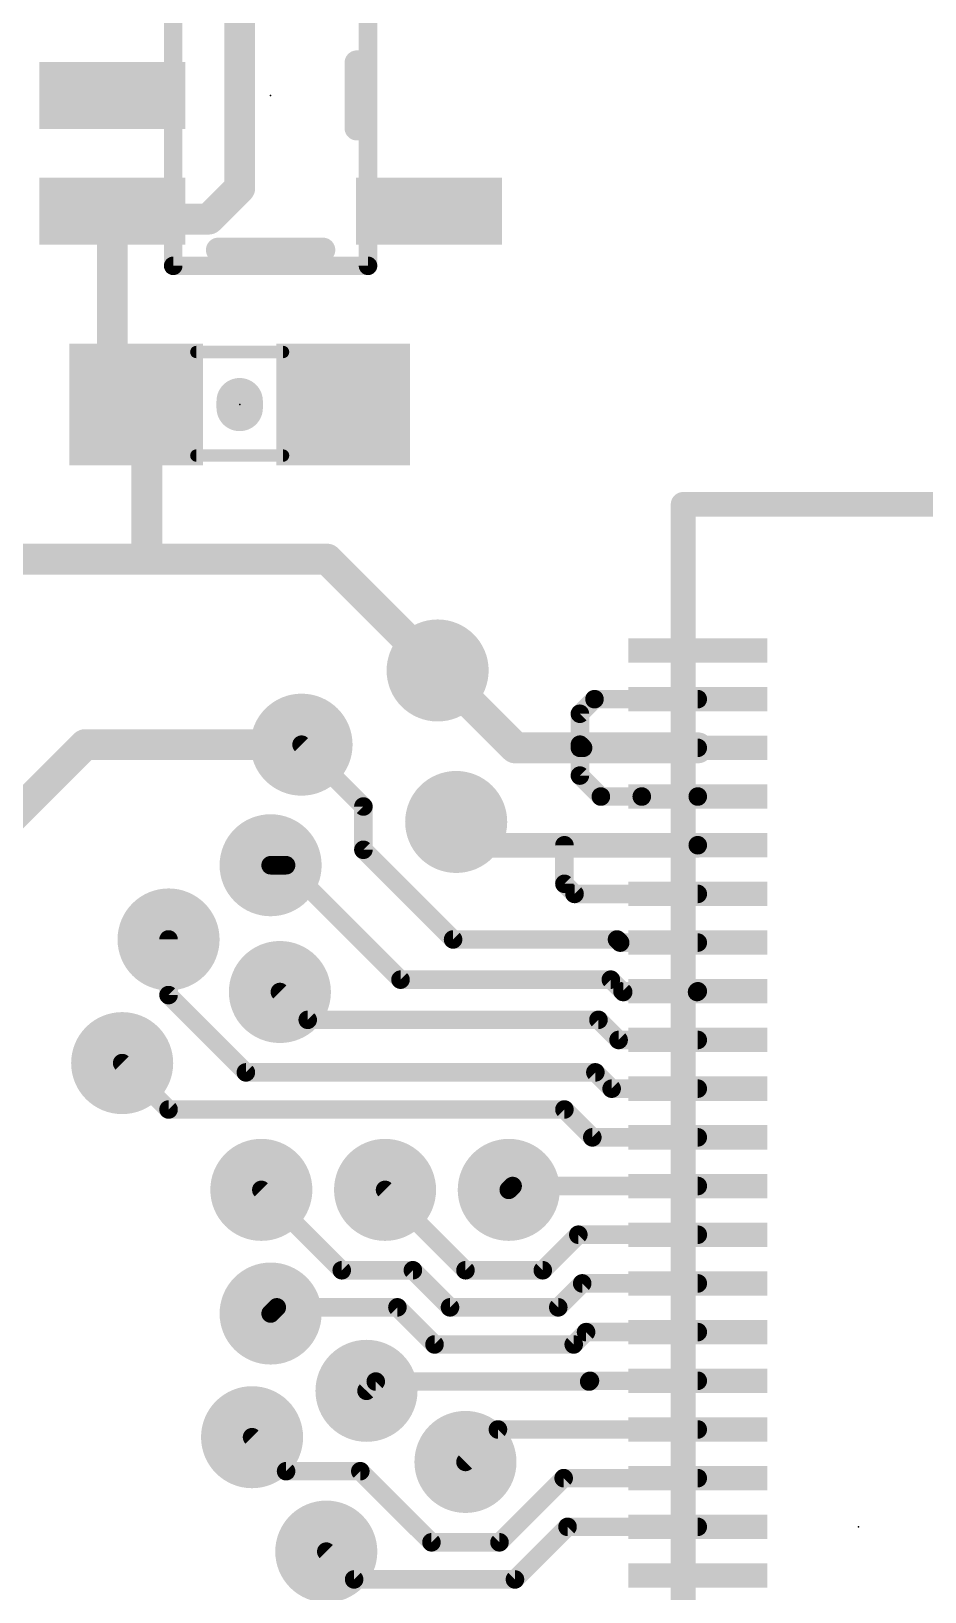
# Model space of a CAD drawing. Extents: x -22 to 88, y -20 to 45.
# Drawn here: x 17.85 to 25.18, y 15.65 to 28.47 of the extents above; entities that cross this region are included whole.
import ezdxf

# ---------------------------------------------------------------- set-up
doc = ezdxf.new("R2010")
doc.units = 0
for name, color, linetype in [('1', 12, 'CONTINUOUS'), ('16', 132, 'CONTINUOUS'), ('18', 110, 'CONTINUOUS'), ('21', 41, 'CONTINUOUS'), ('22', 40, 'CONTINUOUS'), ('23', 53, 'CONTINUOUS'), ('24', 53, 'CONTINUOUS'), ('51', 53, 'CONTINUOUS')]:
    doc.layers.add(name, color=color, linetype=linetype)

# ---------------------------------------------------------------- blocks, each defined once
blk = doc.blocks.new('RECT')
blk.add_solid([(-0.5, -0.5), (0.5, -0.5), (-0.5, 0.5), (0.5, 0.5)])
blk = doc.blocks.new('ROUNDV')
at = {"const_width": 0.5}
blk.add_lwpolyline([(0, -0.25, 1), (0, 0.25, 1), (0, -0.25)], format="xyb", dxfattribs=at)

msp = doc.modelspace()

# ---------------------------------------------------------------- linework, layer by layer
at = {"layer": '1'}
for points, const_width in [([(19.558, 28.702), (19.558, 27.178)], 0.254), ([(19.558, 27.178), (19.304, 26.924)], 0.254), ([(18.5119, 26.99), (18.5119, 26.924)], 0.254), ([(18.5119, 26.924), (18.5119, 25.5961)], 0.254), ([(19.304, 26.924), (18.5119, 26.924)], 0.254), ([(18.5119, 25.5961), (18.708, 25.4)], 0.254), ([(18.708, 25.4), (18.796, 25.312)], 0.254), ([(18.796, 25.312), (18.796, 24.13)], 0.254), ([(18.796, 24.13), (16.51, 24.13)], 0.254), ([(20.276, 24.13), (18.796, 24.13)], 0.254), ([(21.1904, 23.2156), (20.276, 24.13)], 0.254), ([(21.1904, 23.2156), (21.1836, 23.2156)], 0.254), ([(21.8262, 22.5798), (21.1904, 23.2156)], 0.254), ([(22.352, 22.86), (22.4718, 22.9798)], 0.1524), ([(22.4718, 22.9798), (22.472, 22.98)], 0.1524), ([(23.32, 22.9798), (22.4718, 22.9798)], 0.1524), ([(22.352, 22.606), (22.352, 22.86)], 0.1524), ([(18.288, 22.606), (17.145, 21.463)], 0.254), ([(18.288, 22.606), (20.066, 22.606)], 0.254), ([(21.8262, 22.5798), (23.32, 22.5798)], 0.254), ([(20.574, 22.098), (20.066, 22.606)], 0.1524), ([(22.352, 22.352), (22.352, 22.606)], 0.1524), ([(22.3782, 22.5798), (22.352, 22.606)], 0.1524), ([(23.32, 22.5798), (22.3782, 22.5798)], 0.1524), ([(22.5242, 22.1798), (22.352, 22.352)], 0.1524), ([(22.86, 22.1798), (22.5242, 22.1798)], 0.1524), ([(22.8602, 22.18), (22.86, 22.1798)], 0.1524), ([(23.32, 22.1798), (22.86, 22.1798)], 0.1524), ([(23.32, 22.18), (22.8602, 22.18)], 0.1524), ([(23.32, 22.1798), (23.32, 22.18)], 0.1524), ([(20.574, 21.7424), (20.574, 22.098)], 0.1524), ([(21.336, 21.971), (21.5272, 21.7798)], 0.2032), ([(21.3106, 21.0058), (20.574, 21.7424)], 0.1524), ([(21.5272, 21.7798), (22.225, 21.7798)], 0.2032), ([(22.225, 21.7798), (23.32, 21.7798)], 0.2032), ([(22.225, 21.463), (22.225, 21.7798)], 0.1524), ([(19.812, 21.6154), (19.939, 21.6154)], 0.1524), ([(19.939, 21.6154), (20.8788, 20.6756)], 0.1524), ([(22.3082, 21.3798), (22.225, 21.463)], 0.1524), ([(23.32, 21.3798), (22.3082, 21.3798)], 0.1524), ([(18.9738, 20.5486), (18.9738, 21.0058)], 0.1524), ([(22.6568, 21.0058), (21.3106, 21.0058)], 0.1524), ([(22.6828, 20.9798), (22.6568, 21.0058)], 0.1524), ([(23.32, 20.9798), (22.6828, 20.9798)], 0.1524), ([(20.1168, 20.3454), (19.8882, 20.574)], 0.1524), ([(20.8788, 20.6756), (22.606, 20.6756)], 0.1524), ([(22.606, 20.6756), (22.7076, 20.574)], 0.1524), ([(22.7076, 20.574), (23.3142, 20.574)], 0.1524), ([(23.3142, 20.574), (23.32, 20.5798)], 0.1524), ([(19.6088, 19.9136), (18.9738, 20.5486)], 0.1524), ([(22.5044, 20.3454), (20.1168, 20.3454)], 0.1524), ([(22.67, 20.1798), (22.5044, 20.3454)], 0.1524), ([(23.32, 20.1798), (22.67, 20.1798)], 0.1524), ([(18.5928, 19.9898), (18.9738, 19.6088)], 0.1524), ([(22.479, 19.9136), (19.6088, 19.9136)], 0.1524), ([(22.6128, 19.7798), (22.479, 19.9136)], 0.1524), ([(23.32, 19.7798), (22.6128, 19.7798)], 0.1524), ([(18.9738, 19.6088), (22.225, 19.6088)], 0.1524), ([(22.225, 19.6088), (22.454, 19.3798)], 0.1524), ([(22.454, 19.3798), (23.32, 19.3798)], 0.1524), ([(19.7358, 18.9484), (20.3962, 18.288)], 0.1524), ([(21.4122, 18.288), (20.7518, 18.9484)], 0.1524), ([(21.7678, 18.9484), (21.7992, 18.9798)], 0.1524), ([(21.7992, 18.9798), (23.32, 18.9798)], 0.1524), ([(22.339, 18.5798), (22.0472, 18.288)], 0.1524), ([(23.32, 18.5798), (22.339, 18.5798)], 0.1524), ([(20.3962, 18.288), (20.9804, 18.288)], 0.1524), ([(20.9804, 18.288), (21.2852, 17.9832)], 0.1524), ([(22.0472, 18.288), (21.4122, 18.288)], 0.1524), ([(22.1742, 17.9832), (22.3708, 18.1798)], 0.1524), ([(22.3708, 18.1798), (23.32, 18.1798)], 0.1524), ([(19.8628, 17.9832), (19.812, 17.9324)], 0.1524), ([(20.8534, 17.9832), (19.8628, 17.9832)], 0.1524), ([(21.1582, 17.6784), (20.8534, 17.9832)], 0.1524), ([(21.2852, 17.9832), (22.1742, 17.9832)], 0.1524), ([(22.4026, 17.7798), (22.3012, 17.6784)], 0.1524), ([(23.32, 17.7798), (22.4026, 17.7798)], 0.1524), ([(22.3012, 17.6784), (21.1582, 17.6784)], 0.1524), ([(20.6756, 17.3736), (20.5994, 17.2974)], 0.1524), ([(22.4282, 17.3736), (20.6756, 17.3736)], 0.1524), ([(22.4344, 17.3798), (22.4282, 17.3736)], 0.1524), ([(23.32, 17.3798), (22.4344, 17.3798)], 0.1524), ([(21.4122, 16.7132), (21.6788, 16.9798)], 0.1524), ([(21.6788, 16.9798), (23.32, 16.9798)], 0.1524), ([(19.939, 16.637), (19.6596, 16.9164)], 0.1524), ([(20.5486, 16.637), (19.939, 16.637)], 0.1524), ([(21.1328, 16.0528), (20.5486, 16.637)], 0.1524), ([(22.2186, 16.5798), (21.6916, 16.0528)], 0.1524), ([(23.32, 16.5798), (22.2186, 16.5798)], 0.1524), ([(22.2504, 16.1798), (21.8186, 15.748)], 0.1524), ([(23.32, 16.1798), (22.2504, 16.1798)], 0.1524), ([(20.4978, 15.748), (20.2692, 15.9766)], 0.1524), ([(21.6916, 16.0528), (21.1328, 16.0528)], 0.1524), ([(21.8186, 15.748), (20.4978, 15.748)], 0.1524)]:
    msp.add_lwpolyline(points, dxfattribs=dict(at, const_width=const_width))
for points, const_width in [([(19.4945, 27.178, 1), (19.6215, 27.178)], 0.127), ([(19.6029, 27.1331, 1), (19.5131, 27.2229)], 0.127), ([(18.5754, 26.99, 1), (18.4484, 26.99)], 0.127), ([(18.5754, 26.924, 1), (18.4484, 26.924)], 0.127), ([(18.5119, 26.9875, 1), (18.5119, 26.8605)], 0.127), ([(18.4484, 26.924, 1), (18.5754, 26.924)], 0.127), ([(19.2591, 26.9689, 1), (19.3489, 26.8791)], 0.127), ([(19.304, 26.8605, 1), (19.304, 26.9875)], 0.127), ([(18.5568, 25.641, 1), (18.467, 25.5512)], 0.127), ([(18.4484, 25.5961, 1), (18.5754, 25.5961)], 0.127), ([(18.7529, 25.4449, 1), (18.6631, 25.3551)], 0.127), ([(18.6631, 25.3551, 1), (18.7529, 25.4449)], 0.127), ([(18.8595, 25.312, 1), (18.7325, 25.312)], 0.127), ([(18.7511, 25.2671, 1), (18.8409, 25.3569)], 0.127), ([(18.796, 24.1935, 1), (18.796, 24.0665)], 0.127), ([(18.796, 24.0665, 1), (18.796, 24.1935)], 0.127), ([(20.3209, 24.1749, 1), (20.2311, 24.0851)], 0.127), ([(20.276, 24.0665, 1), (20.276, 24.1935)], 0.127), ([(18.7325, 24.13, 1), (18.8595, 24.13)], 0.127), ([(21.1836, 23.2791, 1), (21.1836, 23.1521)], 0.127), ([(21.2353, 23.2605, 1), (21.1455, 23.1707)], 0.127), ([(21.1904, 23.1521, 1), (21.1904, 23.2791)], 0.127), ([(21.1455, 23.1707, 1), (21.2353, 23.2605)], 0.127), ([(22.4718, 23.0179, 1), (22.4718, 22.9417)], 0.0762), ([(22.4449, 23.0067, 1), (22.4987, 22.9529)], 0.0762), ([(22.4987, 22.9529, 1), (22.4449, 23.0067)], 0.0762), ([(22.4989, 22.9531, 1), (22.4451, 23.0069)], 0.0762), ([(23.32, 22.9417, 1), (23.32, 23.0179)], 0.0762), ([(22.3901, 22.86, 1), (22.3139, 22.86)], 0.0762), ([(22.3251, 22.8869, 1), (22.3789, 22.8331)], 0.0762), ([(18.288, 22.6695, 1), (18.288, 22.5425)], 0.127), ([(18.3329, 22.5611, 1), (18.2431, 22.6509)], 0.127), ([(20.066, 22.5425, 1), (20.066, 22.6695)], 0.127), ([(21.8262, 22.6433, 1), (21.8262, 22.5163)], 0.127), ([(23.32, 22.5163, 1), (23.32, 22.6433)], 0.127), ([(20.0929, 22.6329, 1), (20.0391, 22.5791)], 0.0762), ([(21.7813, 22.5349, 1), (21.8711, 22.6247)], 0.127), ([(22.3901, 22.606, 1), (22.3139, 22.606)], 0.0762), ([(22.3139, 22.606, 1), (22.3901, 22.606)], 0.0762), ([(22.3789, 22.6329, 1), (22.3251, 22.5791)], 0.0762), ([(22.3782, 22.6179, 1), (22.3782, 22.5417)], 0.0762), ([(22.3513, 22.5529, 1), (22.4051, 22.6067)], 0.0762), ([(23.32, 22.5417, 1), (23.32, 22.6179)], 0.0762), ([(22.3139, 22.352, 1), (22.3901, 22.352)], 0.0762), ([(22.3789, 22.3789, 1), (22.3251, 22.3251)], 0.0762), ([(22.5242, 22.2179, 1), (22.5242, 22.1417)], 0.0762), ([(22.4973, 22.1529, 1), (22.5511, 22.2067)], 0.0762), ([(22.86, 22.2179, 1), (22.86, 22.1417)], 0.0762), ([(22.8331, 22.2067, 1), (22.8869, 22.1529)], 0.0762), ([(22.8602, 22.2181, 1), (22.8602, 22.1419)], 0.0762), ([(22.8871, 22.1531, 1), (22.8333, 22.2069)], 0.0762), ([(22.86, 22.1417, 1), (22.86, 22.2179)], 0.0762), ([(23.3581, 22.18, 1), (23.2819, 22.18)], 0.0762), ([(23.2819, 22.1798, 1), (23.3581, 22.1798)], 0.0762), ([(23.32, 22.1419, 1), (23.32, 22.2181)], 0.0762), ([(23.32, 22.1417, 1), (23.32, 22.2179)], 0.0762), ([(20.6121, 22.098, 1), (20.5359, 22.098)], 0.0762), ([(20.5471, 22.0711, 1), (20.6009, 22.1249)], 0.0762), ([(21.3719, 22.0069, 1), (21.3001, 21.9351)], 0.1016), ([(20.6009, 21.7693, 1), (20.5471, 21.7155)], 0.0762), ([(21.5272, 21.8306, 1), (21.5272, 21.729)], 0.1016), ([(21.4913, 21.7439, 1), (21.5631, 21.8157)], 0.1016), ([(22.225, 21.8306, 1), (22.225, 21.729)], 0.1016), ([(22.2631, 21.7798, 1), (22.1869, 21.7798)], 0.0762), ([(22.225, 21.729, 1), (22.225, 21.8306)], 0.1016), ([(23.32, 21.729, 1), (23.32, 21.8306)], 0.1016), ([(19.812, 21.6535, 1), (19.812, 21.5773)], 0.0762), ([(19.9659, 21.6423, 1), (19.9121, 21.5885)], 0.0762), ([(19.939, 21.5773, 1), (19.939, 21.6535)], 0.0762), ([(20.5359, 21.7424, 1), (20.6121, 21.7424)], 0.0762), ([(22.1869, 21.463, 1), (22.2631, 21.463)], 0.0762), ([(22.2519, 21.4899, 1), (22.1981, 21.4361)], 0.0762), ([(22.3082, 21.4179, 1), (22.3082, 21.3417)], 0.0762), ([(22.2813, 21.3529, 1), (22.3351, 21.4067)], 0.0762), ([(23.32, 21.3417, 1), (23.32, 21.4179)], 0.0762), ([(19.0119, 21.0058, 1), (18.9357, 21.0058)], 0.0762), ([(21.3106, 21.0439, 1), (21.3106, 20.9677)], 0.0762), ([(21.2837, 20.9789, 1), (21.3375, 21.0327)], 0.0762), ([(22.6837, 21.0327, 1), (22.6299, 20.9789)], 0.0762), ([(22.6828, 21.0179, 1), (22.6828, 20.9417)], 0.0762), ([(22.6559, 20.9529, 1), (22.7097, 21.0067)], 0.0762), ([(22.6568, 20.9677, 1), (22.6568, 21.0439)], 0.0762), ([(23.32, 20.9417, 1), (23.32, 21.0179)], 0.0762), ([(19.9151, 20.6009, 1), (19.8613, 20.5471)], 0.0762), ([(20.8788, 20.7137, 1), (20.8788, 20.6375)], 0.0762), ([(20.8519, 20.6487, 1), (20.9057, 20.7025)], 0.0762), ([(22.6329, 20.7025, 1), (22.5791, 20.6487)], 0.0762), ([(22.606, 20.6375, 1), (22.606, 20.7137)], 0.0762), ([(22.7076, 20.6121, 1), (22.7076, 20.5359)], 0.0762), ([(23.3469, 20.5529, 1), (23.2931, 20.6067)], 0.0762), ([(23.3142, 20.5359, 1), (23.3142, 20.6121)], 0.0762), ([(18.9357, 20.5486, 1), (19.0119, 20.5486)], 0.0762), ([(19.0007, 20.5755, 1), (18.9469, 20.5217)], 0.0762), ([(22.6807, 20.5471, 1), (22.7345, 20.6009)], 0.0762), ([(23.2873, 20.6009, 1), (23.3411, 20.5471)], 0.0762), ([(20.1168, 20.3835, 1), (20.1168, 20.3073)], 0.0762), ([(20.0899, 20.3185, 1), (20.1437, 20.3723)], 0.0762), ([(22.5313, 20.3723, 1), (22.4775, 20.3185)], 0.0762), ([(22.5044, 20.3073, 1), (22.5044, 20.3835)], 0.0762), ([(22.67, 20.2179, 1), (22.67, 20.1417)], 0.0762), ([(22.6431, 20.1529, 1), (22.6969, 20.2067)], 0.0762), ([(23.32, 20.1417, 1), (23.32, 20.2179)], 0.0762), ([(18.6197, 20.0167, 1), (18.5659, 19.9629)], 0.0762), ([(19.6088, 19.9517, 1), (19.6088, 19.8755)], 0.0762), ([(19.5819, 19.8867, 1), (19.6357, 19.9405)], 0.0762), ([(22.5059, 19.9405, 1), (22.4521, 19.8867)], 0.0762), ([(22.479, 19.8755, 1), (22.479, 19.9517)], 0.0762), ([(22.6128, 19.8179, 1), (22.6128, 19.7417)], 0.0762), ([(22.5859, 19.7529, 1), (22.6397, 19.8067)], 0.0762), ([(23.32, 19.7417, 1), (23.32, 19.8179)], 0.0762), ([(18.9738, 19.6469, 1), (18.9738, 19.5707)], 0.0762), ([(18.9469, 19.5819, 1), (19.0007, 19.6357)], 0.0762), ([(22.2519, 19.6357, 1), (22.1981, 19.5819)], 0.0762), ([(22.225, 19.5707, 1), (22.225, 19.6469)], 0.0762), ([(22.454, 19.4179, 1), (22.454, 19.3417)], 0.0762), ([(22.4271, 19.3529, 1), (22.4809, 19.4067)], 0.0762), ([(23.32, 19.3417, 1), (23.32, 19.4179)], 0.0762), ([(19.7627, 18.9753, 1), (19.7089, 18.9215)], 0.0762), ([(20.7787, 18.9753, 1), (20.7249, 18.9215)], 0.0762), ([(21.7409, 18.9753, 1), (21.7947, 18.9215)], 0.0762), ([(21.7992, 19.0179, 1), (21.7992, 18.9417)], 0.0762), ([(21.8261, 18.9529, 1), (21.7723, 19.0067)], 0.0762), ([(23.32, 18.9417, 1), (23.32, 19.0179)], 0.0762), ([(22.339, 18.6179, 1), (22.339, 18.5417)], 0.0762), ([(22.3659, 18.5529, 1), (22.3121, 18.6067)], 0.0762), ([(23.32, 18.5417, 1), (23.32, 18.6179)], 0.0762), ([(20.3962, 18.3261, 1), (20.3962, 18.2499)], 0.0762), ([(20.3693, 18.2611, 1), (20.4231, 18.3149)], 0.0762), ([(21.0073, 18.3149, 1), (20.9535, 18.2611)], 0.0762), ([(20.9804, 18.2499, 1), (20.9804, 18.3261)], 0.0762), ([(21.4122, 18.3261, 1), (21.4122, 18.2499)], 0.0762), ([(21.3853, 18.2611, 1), (21.4391, 18.3149)], 0.0762), ([(22.0203, 18.3149, 1), (22.0741, 18.2611)], 0.0762), ([(22.0472, 18.2499, 1), (22.0472, 18.3261)], 0.0762), ([(22.3708, 18.2179, 1), (22.3708, 18.1417)], 0.0762), ([(22.3977, 18.1529, 1), (22.3439, 18.2067)], 0.0762), ([(23.32, 18.1417, 1), (23.32, 18.2179)], 0.0762), ([(19.7851, 17.9593, 1), (19.8389, 17.9055)], 0.0762), ([(19.8628, 18.0213, 1), (19.8628, 17.9451)], 0.0762), ([(19.8897, 17.9563, 1), (19.8359, 18.0101)], 0.0762), ([(20.8803, 18.0101, 1), (20.8265, 17.9563)], 0.0762), ([(20.8534, 17.9451, 1), (20.8534, 18.0213)], 0.0762), ([(21.2852, 18.0213, 1), (21.2852, 17.9451)], 0.0762), ([(21.2583, 17.9563, 1), (21.3121, 18.0101)], 0.0762), ([(22.1473, 18.0101, 1), (22.2011, 17.9563)], 0.0762), ([(22.1742, 17.9451, 1), (22.1742, 18.0213)], 0.0762), ([(22.4026, 17.8179, 1), (22.4026, 17.7417)], 0.0762), ([(22.4295, 17.7529, 1), (22.3757, 17.8067)], 0.0762), ([(23.32, 17.7417, 1), (23.32, 17.8179)], 0.0762), ([(21.1582, 17.7165, 1), (21.1582, 17.6403)], 0.0762), ([(21.1313, 17.6515, 1), (21.1851, 17.7053)], 0.0762), ([(22.2743, 17.7053, 1), (22.3281, 17.6515)], 0.0762), ([(22.3012, 17.6403, 1), (22.3012, 17.7165)], 0.0762), ([(20.6756, 17.4117, 1), (20.6756, 17.3355)], 0.0762), ([(20.7025, 17.3467, 1), (20.6487, 17.4005)], 0.0762), ([(22.4013, 17.4005, 1), (22.4551, 17.3467)], 0.0762), ([(22.4344, 17.4179, 1), (22.4344, 17.3417)], 0.0762), ([(22.4613, 17.3529, 1), (22.4075, 17.4067)], 0.0762), ([(22.4282, 17.3355, 1), (22.4282, 17.4117)], 0.0762), ([(23.32, 17.3417, 1), (23.32, 17.4179)], 0.0762), ([(20.5725, 17.3243, 1), (20.6263, 17.2705)], 0.0762), ([(21.6788, 17.0179, 1), (21.6788, 16.9417)], 0.0762), ([(21.7057, 16.9529, 1), (21.6519, 17.0067)], 0.0762), ([(23.32, 16.9417, 1), (23.32, 17.0179)], 0.0762), ([(19.6865, 16.9433, 1), (19.6327, 16.8895)], 0.0762), ([(19.939, 16.6751, 1), (19.939, 16.5989)], 0.0762), ([(19.9121, 16.6101, 1), (19.9659, 16.6639)], 0.0762), ([(20.5755, 16.6639, 1), (20.5217, 16.6101)], 0.0762), ([(20.5486, 16.5989, 1), (20.5486, 16.6751)], 0.0762), ([(21.3853, 16.7401, 1), (21.4391, 16.6863)], 0.0762), ([(22.2186, 16.6179, 1), (22.2186, 16.5417)], 0.0762), ([(22.2455, 16.5529, 1), (22.1917, 16.6067)], 0.0762), ([(23.32, 16.5417, 1), (23.32, 16.6179)], 0.0762), ([(22.2504, 16.2179, 1), (22.2504, 16.1417)], 0.0762), ([(22.2773, 16.1529, 1), (22.2235, 16.2067)], 0.0762), ([(23.32, 16.1417, 1), (23.32, 16.2179)], 0.0762), ([(20.2961, 16.0035, 1), (20.2423, 15.9497)], 0.0762), ([(21.1328, 16.0909, 1), (21.1328, 16.0147)], 0.0762), ([(21.1059, 16.0259, 1), (21.1597, 16.0797)], 0.0762), ([(21.6647, 16.0797, 1), (21.7185, 16.0259)], 0.0762), ([(21.6916, 16.0147, 1), (21.6916, 16.0909)], 0.0762), ([(20.4978, 15.7861, 1), (20.4978, 15.7099)], 0.0762), ([(20.4709, 15.7211, 1), (20.5247, 15.7749)], 0.0762), ([(21.7917, 15.7749, 1), (21.8455, 15.7211)], 0.0762), ([(21.8186, 15.7099, 1), (21.8186, 15.7861)], 0.0762)]:
    msp.add_lwpolyline(points, format="xyb", dxfattribs=dict(at, const_width=const_width))
at = {"layer": '16'}
for points, const_width in [([(21.1836, 23.2156), (21.8192, 22.58)], 0.254), ([(22.472, 22.98), (22.352, 22.86)], 0.1524), ([(23.32, 22.98), (22.472, 22.98)], 0.1524), ([(22.352, 22.86), (22.352, 22.58)], 0.1524), ([(21.8192, 22.58), (22.352, 22.58)], 0.254), ([(22.352, 22.58), (23.32, 22.58)], 0.254), ([(20.066, 22.606), (20.574, 22.098)], 0.1524), ([(22.352, 22.352), (22.352, 22.58)], 0.1524), ([(22.524, 22.18), (22.352, 22.352)], 0.1524), ([(23.32, 22.18), (22.524, 22.18)], 0.1524), ([(22.5242, 22.1798), (22.524, 22.18)], 0.1524), ([(23.32, 22.1798), (22.5242, 22.1798)], 0.1524), ([(23.32, 22.18), (23.32, 22.1798)], 0.1524), ([(20.574, 22.098), (20.574, 21.7424)], 0.1524), ([(21.5272, 21.7798), (21.336, 21.971)], 0.2032), ([(20.574, 21.7424), (21.3106, 21.0058)], 0.1524), ([(22.225, 21.7798), (21.5272, 21.7798)], 0.2032), ([(23.32, 21.7798), (22.225, 21.7798)], 0.2032), ([(22.225, 21.463), (22.225, 21.7798)], 0.1524), ([(23.32, 21.78), (23.32, 21.7798)], 0.1524), ([(19.939, 21.6154), (19.812, 21.6154)], 0.1524), ([(20.8788, 20.6756), (19.939, 21.6154)], 0.1524), ([(22.308, 21.38), (22.225, 21.463)], 0.1524), ([(23.32, 21.38), (22.308, 21.38)], 0.1524), ([(18.9738, 21.0058), (18.9738, 20.5486)], 0.1524), ([(21.3106, 21.0058), (22.6568, 21.0058)], 0.1524), ([(22.6568, 21.0058), (22.6826, 20.98)], 0.1524), ([(22.6826, 20.98), (23.32, 20.98)], 0.1524), ([(19.8882, 20.574), (20.1168, 20.3454)], 0.1524), ([(22.606, 20.6756), (20.8788, 20.6756)], 0.1524), ([(22.7016, 20.58), (22.606, 20.6756)], 0.1524), ([(23.32, 20.58), (22.7016, 20.58)], 0.1524), ([(18.9738, 20.5486), (19.6088, 19.9136)], 0.1524), ([(20.1168, 20.3454), (22.5044, 20.3454)], 0.1524), ([(22.5044, 20.3454), (22.6698, 20.18)], 0.1524), ([(22.6698, 20.18), (23.32, 20.18)], 0.1524), ([(18.9738, 19.6088), (18.5928, 19.9898)], 0.1524), ([(19.6088, 19.9136), (22.479, 19.9136)], 0.1524), ([(22.479, 19.9136), (22.6126, 19.78)], 0.1524), ([(22.6126, 19.78), (23.32, 19.78)], 0.1524), ([(22.225, 19.6088), (18.9738, 19.6088)], 0.1524), ([(22.4538, 19.38), (22.225, 19.6088)], 0.1524), ([(23.32, 19.38), (22.4538, 19.38)], 0.1524), ([(20.3962, 18.288), (19.7358, 18.9484)], 0.1524), ([(20.7518, 18.9484), (21.4122, 18.288)], 0.1524), ([(21.7994, 18.98), (21.7678, 18.9484)], 0.1524), ([(23.32, 18.98), (21.7994, 18.98)], 0.1524), ([(22.0472, 18.288), (22.3392, 18.58)], 0.1524), ([(22.3392, 18.58), (23.32, 18.58)], 0.1524), ([(20.9804, 18.288), (20.3962, 18.288)], 0.1524), ([(21.2852, 17.9832), (20.9804, 18.288)], 0.1524), ([(21.4122, 18.288), (22.0472, 18.288)], 0.1524), ([(22.371, 18.18), (22.1742, 17.9832)], 0.1524), ([(23.32, 18.18), (22.371, 18.18)], 0.1524), ([(19.812, 17.9324), (19.8628, 17.9832)], 0.1524), ([(19.8628, 17.9832), (20.8534, 17.9832)], 0.1524), ([(20.8534, 17.9832), (21.1582, 17.6784)], 0.1524), ([(22.1742, 17.9832), (21.2852, 17.9832)], 0.1524), ([(22.3012, 17.6784), (22.4028, 17.78)], 0.1524), ([(22.4028, 17.78), (23.32, 17.78)], 0.1524), ([(21.1582, 17.6784), (22.3012, 17.6784)], 0.1524), ([(20.5994, 17.2974), (20.6756, 17.3736)], 0.1524), ([(20.6756, 17.3736), (22.4282, 17.3736)], 0.1524), ([(22.4282, 17.3736), (22.4346, 17.38)], 0.1524), ([(22.4346, 17.38), (23.32, 17.38)], 0.1524), ([(21.679, 16.98), (21.4122, 16.7132)], 0.1524), ([(23.32, 16.98), (21.679, 16.98)], 0.1524), ([(19.6596, 16.9164), (19.939, 16.637)], 0.1524), ([(19.939, 16.637), (20.5486, 16.637)], 0.1524), ([(20.5486, 16.637), (21.1328, 16.0528)], 0.1524), ([(21.6916, 16.0528), (22.2188, 16.58)], 0.1524), ([(22.2188, 16.58), (23.32, 16.58)], 0.1524), ([(21.8186, 15.748), (22.2506, 16.18)], 0.1524), ([(22.2506, 16.18), (23.32, 16.18)], 0.1524), ([(20.2692, 15.9766), (20.4978, 15.748)], 0.1524), ([(21.1328, 16.0528), (21.6916, 16.0528)], 0.1524), ([(20.4978, 15.748), (21.8186, 15.748)], 0.1524)]:
    msp.add_lwpolyline(points, dxfattribs=dict(at, const_width=const_width))
for points, const_width in [([(21.2285, 23.2605, 1), (21.1387, 23.1707)], 0.127), ([(22.472, 23.0181, 1), (22.472, 22.9419)], 0.0762), ([(22.4989, 22.9531, 1), (22.4451, 23.0069)], 0.0762), ([(23.32, 22.9419, 1), (23.32, 23.0181)], 0.0762), ([(22.3901, 22.86, 1), (22.3139, 22.86)], 0.0762), ([(22.3251, 22.8869, 1), (22.3789, 22.8331)], 0.0762), ([(21.8192, 22.6435, 1), (21.8192, 22.5165)], 0.127), ([(22.352, 22.6435, 1), (22.352, 22.5165)], 0.127), ([(22.352, 22.5165, 1), (22.352, 22.6435)], 0.127), ([(23.32, 22.5165, 1), (23.32, 22.6435)], 0.127), ([(20.0929, 22.6329, 1), (20.0391, 22.5791)], 0.0762), ([(21.7743, 22.5351, 1), (21.8641, 22.6249)], 0.127), ([(22.3901, 22.58, 1), (22.3139, 22.58)], 0.0762), ([(22.3139, 22.58, 1), (22.3901, 22.58)], 0.0762), ([(22.3139, 22.352, 1), (22.3901, 22.352)], 0.0762), ([(22.3789, 22.3789, 1), (22.3251, 22.3251)], 0.0762), ([(22.524, 22.2181, 1), (22.524, 22.1419)], 0.0762), ([(22.5509, 22.2069, 1), (22.4971, 22.1531)], 0.0762), ([(22.5242, 22.2179, 1), (22.5242, 22.1417)], 0.0762), ([(22.4971, 22.1531, 1), (22.5509, 22.2069)], 0.0762), ([(22.4973, 22.1529, 1), (22.5511, 22.2067)], 0.0762), ([(23.3581, 22.18, 1), (23.2819, 22.18)], 0.0762), ([(23.2819, 22.1798, 1), (23.3581, 22.1798)], 0.0762), ([(23.32, 22.1419, 1), (23.32, 22.2181)], 0.0762), ([(23.32, 22.1417, 1), (23.32, 22.2179)], 0.0762), ([(20.6121, 22.098, 1), (20.5359, 22.098)], 0.0762), ([(20.5471, 22.0711, 1), (20.6009, 22.1249)], 0.0762), ([(21.3719, 22.0069, 1), (21.3001, 21.9351)], 0.1016), ([(20.6009, 21.7693, 1), (20.5471, 21.7155)], 0.0762), ([(21.5272, 21.8306, 1), (21.5272, 21.729)], 0.1016), ([(21.4913, 21.7439, 1), (21.5631, 21.8157)], 0.1016), ([(22.225, 21.8306, 1), (22.225, 21.729)], 0.1016), ([(22.2631, 21.7798, 1), (22.1869, 21.7798)], 0.0762), ([(22.225, 21.729, 1), (22.225, 21.8306)], 0.1016), ([(23.3581, 21.78, 1), (23.2819, 21.78)], 0.0762), ([(23.2819, 21.7798, 1), (23.3581, 21.7798)], 0.0762), ([(23.32, 21.729, 1), (23.32, 21.8306)], 0.1016), ([(19.812, 21.6535, 1), (19.812, 21.5773)], 0.0762), ([(19.9659, 21.6423, 1), (19.9121, 21.5885)], 0.0762), ([(19.939, 21.5773, 1), (19.939, 21.6535)], 0.0762), ([(20.5359, 21.7424, 1), (20.6121, 21.7424)], 0.0762), ([(22.1869, 21.463, 1), (22.2631, 21.463)], 0.0762), ([(22.2519, 21.4899, 1), (22.1981, 21.4361)], 0.0762), ([(22.308, 21.4181, 1), (22.308, 21.3419)], 0.0762), ([(22.2811, 21.3531, 1), (22.3349, 21.4069)], 0.0762), ([(23.32, 21.3419, 1), (23.32, 21.4181)], 0.0762), ([(19.0119, 21.0058, 1), (18.9357, 21.0058)], 0.0762), ([(21.3106, 21.0439, 1), (21.3106, 20.9677)], 0.0762), ([(21.2837, 20.9789, 1), (21.3375, 21.0327)], 0.0762), ([(22.6837, 21.0327, 1), (22.6299, 20.9789)], 0.0762), ([(22.6826, 21.0181, 1), (22.6826, 20.9419)], 0.0762), ([(22.6557, 20.9531, 1), (22.7095, 21.0069)], 0.0762), ([(22.6568, 20.9677, 1), (22.6568, 21.0439)], 0.0762), ([(23.32, 20.9419, 1), (23.32, 21.0181)], 0.0762), ([(19.9151, 20.6009, 1), (19.8613, 20.5471)], 0.0762), ([(20.8788, 20.7137, 1), (20.8788, 20.6375)], 0.0762), ([(20.8519, 20.6487, 1), (20.9057, 20.7025)], 0.0762), ([(22.6329, 20.7025, 1), (22.5791, 20.6487)], 0.0762), ([(22.606, 20.6375, 1), (22.606, 20.7137)], 0.0762), ([(22.7016, 20.6181, 1), (22.7016, 20.5419)], 0.0762), ([(22.6747, 20.5531, 1), (22.7285, 20.6069)], 0.0762), ([(23.32, 20.5419, 1), (23.32, 20.6181)], 0.0762), ([(18.9357, 20.5486, 1), (19.0119, 20.5486)], 0.0762), ([(19.0007, 20.5755, 1), (18.9469, 20.5217)], 0.0762), ([(20.1168, 20.3835, 1), (20.1168, 20.3073)], 0.0762), ([(20.0899, 20.3185, 1), (20.1437, 20.3723)], 0.0762), ([(22.5313, 20.3723, 1), (22.4775, 20.3185)], 0.0762), ([(22.5044, 20.3073, 1), (22.5044, 20.3835)], 0.0762), ([(22.6698, 20.2181, 1), (22.6698, 20.1419)], 0.0762), ([(22.6429, 20.1531, 1), (22.6967, 20.2069)], 0.0762), ([(23.32, 20.1419, 1), (23.32, 20.2181)], 0.0762), ([(18.6197, 20.0167, 1), (18.5659, 19.9629)], 0.0762), ([(19.6088, 19.9517, 1), (19.6088, 19.8755)], 0.0762), ([(19.5819, 19.8867, 1), (19.6357, 19.9405)], 0.0762), ([(22.5059, 19.9405, 1), (22.4521, 19.8867)], 0.0762), ([(22.479, 19.8755, 1), (22.479, 19.9517)], 0.0762), ([(22.6126, 19.8181, 1), (22.6126, 19.7419)], 0.0762), ([(22.5857, 19.7531, 1), (22.6395, 19.8069)], 0.0762), ([(23.32, 19.7419, 1), (23.32, 19.8181)], 0.0762), ([(18.9738, 19.6469, 1), (18.9738, 19.5707)], 0.0762), ([(18.9469, 19.5819, 1), (19.0007, 19.6357)], 0.0762), ([(22.2519, 19.6357, 1), (22.1981, 19.5819)], 0.0762), ([(22.225, 19.5707, 1), (22.225, 19.6469)], 0.0762), ([(22.4538, 19.4181, 1), (22.4538, 19.3419)], 0.0762), ([(22.4269, 19.3531, 1), (22.4807, 19.4069)], 0.0762), ([(23.32, 19.3419, 1), (23.32, 19.4181)], 0.0762), ([(19.7627, 18.9753, 1), (19.7089, 18.9215)], 0.0762), ([(20.7787, 18.9753, 1), (20.7249, 18.9215)], 0.0762), ([(21.7409, 18.9753, 1), (21.7947, 18.9215)], 0.0762), ([(21.7994, 19.0181, 1), (21.7994, 18.9419)], 0.0762), ([(21.8263, 18.9531, 1), (21.7725, 19.0069)], 0.0762), ([(23.32, 18.9419, 1), (23.32, 19.0181)], 0.0762), ([(22.3392, 18.6181, 1), (22.3392, 18.5419)], 0.0762), ([(22.3661, 18.5531, 1), (22.3123, 18.6069)], 0.0762), ([(23.32, 18.5419, 1), (23.32, 18.6181)], 0.0762), ([(20.3962, 18.3261, 1), (20.3962, 18.2499)], 0.0762), ([(20.3693, 18.2611, 1), (20.4231, 18.3149)], 0.0762), ([(21.0073, 18.3149, 1), (20.9535, 18.2611)], 0.0762), ([(20.9804, 18.2499, 1), (20.9804, 18.3261)], 0.0762), ([(21.4122, 18.3261, 1), (21.4122, 18.2499)], 0.0762), ([(21.3853, 18.2611, 1), (21.4391, 18.3149)], 0.0762), ([(22.0203, 18.3149, 1), (22.0741, 18.2611)], 0.0762), ([(22.0472, 18.2499, 1), (22.0472, 18.3261)], 0.0762), ([(22.371, 18.2181, 1), (22.371, 18.1419)], 0.0762), ([(22.3979, 18.1531, 1), (22.3441, 18.2069)], 0.0762), ([(23.32, 18.1419, 1), (23.32, 18.2181)], 0.0762), ([(19.7851, 17.9593, 1), (19.8389, 17.9055)], 0.0762), ([(19.8628, 18.0213, 1), (19.8628, 17.9451)], 0.0762), ([(19.8897, 17.9563, 1), (19.8359, 18.0101)], 0.0762), ([(20.8803, 18.0101, 1), (20.8265, 17.9563)], 0.0762), ([(20.8534, 17.9451, 1), (20.8534, 18.0213)], 0.0762), ([(21.2852, 18.0213, 1), (21.2852, 17.9451)], 0.0762), ([(21.2583, 17.9563, 1), (21.3121, 18.0101)], 0.0762), ([(22.1473, 18.0101, 1), (22.2011, 17.9563)], 0.0762), ([(22.1742, 17.9451, 1), (22.1742, 18.0213)], 0.0762), ([(22.4028, 17.8181, 1), (22.4028, 17.7419)], 0.0762), ([(22.4297, 17.7531, 1), (22.3759, 17.8069)], 0.0762), ([(23.32, 17.7419, 1), (23.32, 17.8181)], 0.0762), ([(21.1582, 17.7165, 1), (21.1582, 17.6403)], 0.0762), ([(21.1313, 17.6515, 1), (21.1851, 17.7053)], 0.0762), ([(22.2743, 17.7053, 1), (22.3281, 17.6515)], 0.0762), ([(22.3012, 17.6403, 1), (22.3012, 17.7165)], 0.0762), ([(20.6756, 17.4117, 1), (20.6756, 17.3355)], 0.0762), ([(20.7025, 17.3467, 1), (20.6487, 17.4005)], 0.0762), ([(22.4013, 17.4005, 1), (22.4551, 17.3467)], 0.0762), ([(22.4346, 17.4181, 1), (22.4346, 17.3419)], 0.0762), ([(22.4615, 17.3531, 1), (22.4077, 17.4069)], 0.0762), ([(22.4282, 17.3355, 1), (22.4282, 17.4117)], 0.0762), ([(23.32, 17.3419, 1), (23.32, 17.4181)], 0.0762), ([(20.5725, 17.3243, 1), (20.6263, 17.2705)], 0.0762), ([(21.679, 17.0181, 1), (21.679, 16.9419)], 0.0762), ([(21.7059, 16.9531, 1), (21.6521, 17.0069)], 0.0762), ([(23.32, 16.9419, 1), (23.32, 17.0181)], 0.0762), ([(19.6865, 16.9433, 1), (19.6327, 16.8895)], 0.0762), ([(19.939, 16.6751, 1), (19.939, 16.5989)], 0.0762), ([(19.9121, 16.6101, 1), (19.9659, 16.6639)], 0.0762), ([(20.5755, 16.6639, 1), (20.5217, 16.6101)], 0.0762), ([(20.5486, 16.5989, 1), (20.5486, 16.6751)], 0.0762), ([(21.3853, 16.7401, 1), (21.4391, 16.6863)], 0.0762), ([(22.2188, 16.6181, 1), (22.2188, 16.5419)], 0.0762), ([(22.2457, 16.5531, 1), (22.1919, 16.6069)], 0.0762), ([(23.32, 16.5419, 1), (23.32, 16.6181)], 0.0762), ([(22.2506, 16.2181, 1), (22.2506, 16.1419)], 0.0762), ([(22.2775, 16.1531, 1), (22.2237, 16.2069)], 0.0762), ([(23.32, 16.1419, 1), (23.32, 16.2181)], 0.0762), ([(20.2961, 16.0035, 1), (20.2423, 15.9497)], 0.0762), ([(21.1328, 16.0909, 1), (21.1328, 16.0147)], 0.0762), ([(21.1059, 16.0259, 1), (21.1597, 16.0797)], 0.0762), ([(21.6647, 16.0797, 1), (21.7185, 16.0259)], 0.0762), ([(21.6916, 16.0147, 1), (21.6916, 16.0909)], 0.0762), ([(20.4978, 15.7861, 1), (20.4978, 15.7099)], 0.0762), ([(20.4709, 15.7211, 1), (20.5247, 15.7749)], 0.0762), ([(21.7917, 15.7749, 1), (21.8455, 15.7211)], 0.0762), ([(21.8186, 15.7099, 1), (21.8186, 15.7861)], 0.0762)]:
    msp.add_lwpolyline(points, format="xyb", dxfattribs=dict(at, const_width=const_width))
at = {"layer": '21'}
for points, const_width in [([(20.5208, 28.2084), (20.5208, 27.6716)], 0.2032), ([(20.2414, 26.67), (19.3826, 26.67)], 0.2032), ([(19.558, 25.4279), (19.558, 25.3721)], 0.381), ([(26.08, 24.5798), (23.2, 24.5798)], 0.2032), ([(23.2, 24.5798), (23.2, 7.7798)], 0.2032)]:
    msp.add_lwpolyline(points, dxfattribs=dict(at, const_width=const_width))
for points, const_width in [([(20.5716, 28.2084, 1), (20.47, 28.2084)], 0.1016), ([(20.47, 27.6716, 1), (20.5716, 27.6716)], 0.1016), ([(19.3826, 26.7208, 1), (19.3826, 26.6192)], 0.1016), ([(20.2414, 26.6192, 1), (20.2414, 26.7208)], 0.1016), ([(19.6532, 25.4279, 1), (19.4627, 25.4279)], 0.1905), ([(19.4627, 25.3721, 1), (19.6532, 25.3721)], 0.1905), ([(23.2, 24.6306, 1), (23.2, 24.529)], 0.1016), ([(23.2508, 24.5798, 1), (23.1492, 24.5798)], 0.1016)]:
    msp.add_lwpolyline(points, format="xyb", dxfattribs=dict(at, const_width=const_width))
at = {"layer": '22', "const_width": 0.2032}
for points in [[(26.08, 24.58), (23.2, 24.58)], [(23.2, 24.58), (23.2, 7.78)]]:
    msp.add_lwpolyline(points, dxfattribs=at)
at = {"layer": '22', "const_width": 0.1016}
for points in [[(23.2, 24.6308, 1), (23.2, 24.5292)], [(23.2508, 24.58, 1), (23.1492, 24.58)]]:
    msp.add_lwpolyline(points, format="xyb", dxfattribs=at)
at = {"layer": '23'}
for p in [(19.812, 27.94), (19.558, 25.4)]:
    msp.add_point(p, dxfattribs=at)
at = {"layer": '24'}
msp.add_point((24.64, 16.1798), dxfattribs=at)
at = {"layer": '51'}
for points, const_width in [([(19.012, 26.54), (19.012, 29.34)], 0.1524), ([(20.612, 29.34), (20.612, 26.54)], 0.1524), ([(20.612, 26.54), (19.012, 26.54)], 0.1524), ([(19.202, 25.832), (19.914, 25.832)], 0.1016), ([(19.202, 24.981), (19.914, 24.981)], 0.1016)]:
    msp.add_lwpolyline(points, dxfattribs=dict(at, const_width=const_width))
for points, const_width in [([(19.012, 26.5781, 1), (19.012, 26.5019)], 0.0762), ([(18.9739, 26.54, 1), (19.0501, 26.54)], 0.0762), ([(20.5739, 26.54, 1), (20.6501, 26.54)], 0.0762), ([(20.612, 26.5019, 1), (20.612, 26.5781)], 0.0762), ([(19.202, 25.8574, 1), (19.202, 25.8066)], 0.0508), ([(19.914, 25.8066, 1), (19.914, 25.8574)], 0.0508), ([(19.202, 25.0064, 1), (19.202, 24.9556)], 0.0508), ([(19.914, 24.9556, 1), (19.914, 25.0064)], 0.0508)]:
    msp.add_lwpolyline(points, format="xyb", dxfattribs=dict(at, const_width=const_width))

# ---------------------------------------------------------------- block references
at = {"layer": '1'}
for p, xscale, yscale, rotation in [((18.5119, 27.94), 0.55, 1.2, 270), ((18.5119, 26.99), 0.55, 1.2, 270), ((21.1121, 26.99), 0.55, 1.2, 270), ((23.32, 23.3798), 0.2, 1.14, 90), ((23.32, 22.9798), 0.2, 1.14, 90), ((23.32, 22.5798), 0.2, 1.14, 90), ((23.32, 22.1798), 0.2, 1.14, 90), ((23.32, 21.7798), 0.2, 1.14, 90), ((23.32, 21.3798), 0.2, 1.14, 90), ((23.32, 20.9798), 0.2, 1.14, 90), ((23.32, 20.5798), 0.2, 1.14, 90), ((23.32, 20.1798), 0.2, 1.14, 90), ((23.32, 19.7798), 0.2, 1.14, 90), ((23.32, 19.3798), 0.2, 1.14, 90), ((23.32, 18.9798), 0.2, 1.14, 90), ((23.32, 18.5798), 0.2, 1.14, 90), ((23.32, 18.1798), 0.2, 1.14, 90), ((23.32, 17.7798), 0.2, 1.14, 90), ((23.32, 17.3798), 0.2, 1.14, 90), ((23.32, 16.9798), 0.2, 1.14, 90), ((23.32, 16.5798), 0.2, 1.14, 90), ((23.32, 16.1798), 0.2, 1.14, 90), ((23.32, 15.7798), 0.2, 1.14, 90)]:
    msp.add_blockref('RECT', p, dxfattribs=dict(at, xscale=xscale, yscale=yscale, rotation=rotation))
at = {"layer": '1', "xscale": 1.1}
for p in [(18.708, 25.4), (20.408, 25.4)]:
    msp.add_blockref('RECT', p, dxfattribs=at)
at = {"layer": '16', "xscale": 0.2, "yscale": 1.14, "rotation": 90}
for p in [(23.32, 22.98), (23.32, 22.58), (23.32, 22.18), (23.32, 21.78), (23.32, 21.38), (23.32, 20.98), (23.32, 20.58), (23.32, 20.18), (23.32, 19.78), (23.32, 19.38), (23.32, 18.98), (23.32, 18.58), (23.32, 18.18), (23.32, 17.78), (23.32, 17.38), (23.32, 16.98), (23.32, 16.58), (23.32, 16.18), (23.32, 15.78)]:
    msp.add_blockref('RECT', p, dxfattribs=at)
at = {"layer": '18', "xscale": 0.8382, "yscale": 0.8382}
for p in [(21.1836, 23.2156), (21.1836, 23.2156), (20.066, 22.606), (20.066, 22.606), (21.336, 21.971), (21.336, 21.971), (19.812, 21.6154), (19.812, 21.6154), (18.9738, 21.0058), (18.9738, 21.0058), (19.8882, 20.574), (19.8882, 20.574), (18.5928, 19.9898), (18.5928, 19.9898), (19.7358, 18.9484), (19.7358, 18.9484), (20.7518, 18.9484), (20.7518, 18.9484), (21.7678, 18.9484), (21.7678, 18.9484), (19.812, 17.9324), (19.812, 17.9324), (20.5994, 17.2974), (20.5994, 17.2974), (19.6596, 16.9164), (19.6596, 16.9164), (21.4122, 16.7132), (21.4122, 16.7132), (20.2692, 15.9766), (20.2692, 15.9766)]:
    msp.add_blockref('ROUNDV', p, dxfattribs=at)
at = {"layer": '51', "xscale": 0.5, "yscale": 0.65, "rotation": 270}
for p in [(18.637, 27.94), (18.637, 26.99), (20.987, 26.99)]:
    msp.add_blockref('RECT', p, dxfattribs=at)
at = {"layer": '51', "xscale": 0.5001, "yscale": 0.95}
for p in [(18.9699, 25.4051), (20.1382, 25.4051)]:
    msp.add_blockref('RECT', p, dxfattribs=at)

doc.saveas('drawing.dxf')
